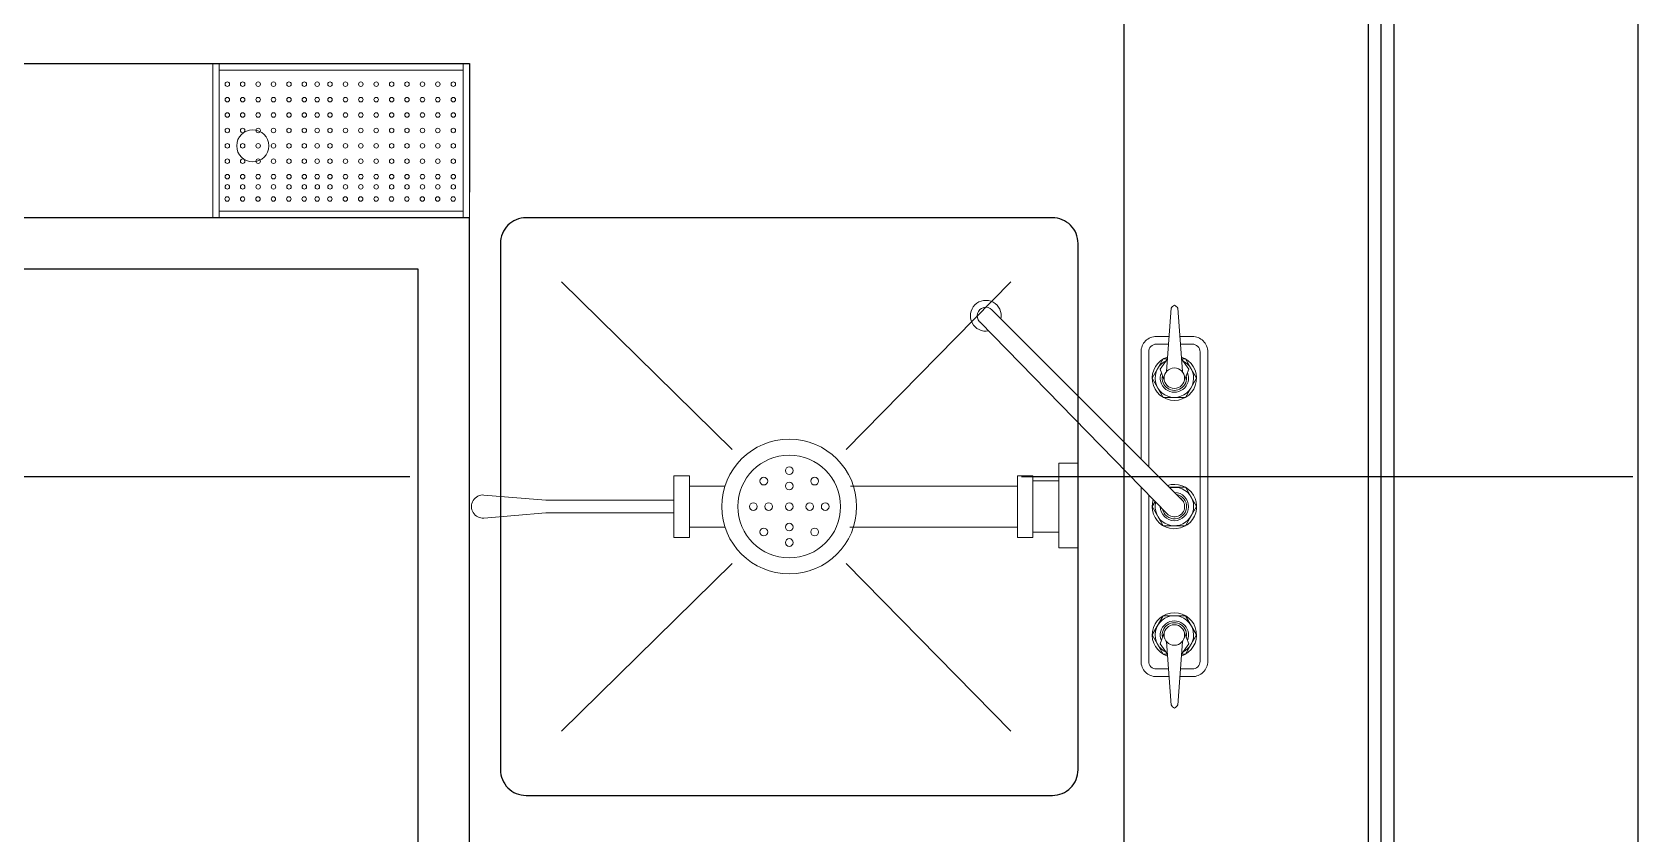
# Model space of a CAD drawing. Header units: millimetres. Extents: x 12325263 to 13848842, y -1463133 to 573208.
# Drawn here: x 12568896 to 12570147, y -847527 to -846902 of the extents above; entities that cross this region are included whole.
import ezdxf
from ezdxf.xclip import XClip

# ---------------------------------------------------------------- set-up
doc = ezdxf.new("R2010")
doc.units = ezdxf.units.MM
doc.header["$LTSCALE"] = 1000
doc.header["$XCLIPFRAME"] = 0
for name, color, linetype in [('A-WALL', 5, 'Continuous'), ('fur202301', 252, 'Continuous'), ('WALL', 5, 'Continuous'), ('WALL-SHATCH', 8, 'Continuous'), ('建筑-楼板开洞', 251, 'Continuous')]:
    doc.layers.add(name, color=color, linetype=linetype)

# ---------------------------------------------------------------- blocks, each defined once
blk = doc.blocks.new('adgshg13-A$C7F010FC0')
at = {"layer": 'WALL-SHATCH'}
h = blk.add_hatch(color=256, dxfattribs=at)
h.dxf.hatch_style = 1
h.paths.add_polyline_path([(-60384.2, -16880.9), (-763.2, 197.5), (12587.6, -13153.3), (12587.6, -157996), (-162964.9, -188820.4), (-171262.4, -180522.9), (-171262.4, -31310.9), (-150707.2, -10755.7), (-131860.1, -7980.9), (-99162.4, -7980.9), (-99162.4, -4980.9), (-76620.4, -4980.9), (-70107.7, -16880.9)], flags=16)
h.paths.add_polyline_path([(-60091.2, -16380.9), (-646.9, 646.9), (12987.6, -12987.6), (12987.6, -158331.9), (-163100.6, -189250.4), (-171662.4, -180688.6), (-171662.4, -31145.2), (-150777.9, -10260.7), (-131896.7, -7480.9), (-99562.4, -7480.9), (-99562.4, -4580.9), (-76365.6, -4580.9), (-69907.5, -16380.9)])
blk = doc.blocks.new('A$C4C7A72D3')
at = {"layer": 'WALL', "color": 1}
blk.add_blockref('adgshg13-A$C7F010FC0', (210433, 205503.6), dxfattribs=at)
blk = doc.blocks.new('*U1453')
at = {"lineweight": 0}
for p, q in [((-1250, -165.4), (-1242, -159.7)), ((-1242, -159.7), (-1232.6, -163.3)), ((-1028, -159.7), (-1037.4, -163.3)), ((-1020, -165.4), (-1028, -159.7)), ((-1240.1, -164.7), (-1289.6, -168.3)), ((-1240.1, -177.1), (-1289.6, -173.5)), ((-981.7, -313), (-1130.3, -164.5)), ((-1029.9, -164.7), (-980.4, -168.3)), ((-1029.9, -177.1), (-980.4, -173.5)), ((-1250, -176.3), (-1242, -182.1)), ((-1242, -182.1), (-1232.6, -178.5)), ((-991, -322.5), (-1141.3, -175.9)), ((-1028, -182.1), (-1037.4, -178.5)), ((-1020, -176.3), (-1028, -182.1))]:
    blk.add_line(p, q, dxfattribs=at)
at = {"color": 1, "lineweight": 0}
for p, q in [((-1156, -261.2), (-1156, -260.9)), ((-1113.1, -260.9), (-1113.1, -260.9)), ((-1179.4, -426.5), (-1310, -298.4)), ((-1090.6, -426.5), (-960, -298.4)), ((-1179.4, -515.3), (-1310, -648.4)), ((-1090.6, -515.3), (-960, -648.4)), ((-790, -720), (-910, -720)), ((-790, -725), (-910, -725)), ((-905, -725), (-905, -915)), ((-795, -915), (-795, -725)), ((-910, -915), (-790, -915)), ((-910, -920), (-790, -920)), ((-910, -920), (-790, -920))]:
    blk.add_line(p, q, dxfattribs=at)
for points in [[(-2153, -720), (-2153, -760), (-950, -760), (-950, -2860.1), (0, -2860.1), (0, -20), (0, 0), (-2153, 0), (-2153, -20), (-2153, -210), (-2168, -210), (-2168, -720), (-910, -720), (-910, -2820.1), (-40, -2820.1), (-40, -20), (-2153, -20), (-2153, -210)], [(-2153, -210), (-40, -210)]]:
    blk.add_lwpolyline(points)
at = {"lineweight": 0}
for points in [[(-1002.5, -166.7), (-1002.5, -156.9, 0.414214), (-1014.5, -144.9), (-1255.5, -144.9, 0.414214), (-1267.5, -156.9), (-1267.5, -166.7)], [(-1008.5, -166.3), (-1008.5, -156.9, 0.414214), (-1014.5, -150.9), (-1255.5, -150.9, 0.414214), (-1261.5, -156.9), (-1261.5, -166.3)], [(-1267.5, -175.1), (-1267.5, -184.9, 0.414214), (-1255.5, -196.9), (-1119.7, -196.9)], [(-1097.8, -196.9), (-1014.5, -196.9, 0.414214), (-1002.5, -184.9), (-1002.5, -175.1)], [(-1261.5, -175.5), (-1261.5, -184.9, 0.414214), (-1255.5, -190.9), (-1125.9, -190.9)], [(-1103.8, -190.9), (-1014.5, -190.9, 0.414214), (-1008.5, -184.9), (-1008.5, -175.5)]]:
    blk.add_lwpolyline(points, format="xyb", dxfattribs=at)
for points in [[(-1250, -165.4), (-1250, -162.2), (-1235, -153.6), (-1220, -162.2), (-1220, -179.6), (-1235, -188.2), (-1250, -179.6), (-1250, -176.3)], [(-1120, -174.7), (-1120, -162.2), (-1135, -153.6), (-1150, -162.2), (-1150, -179.6), (-1135, -188.2), (-1131, -185.9)], [(-1020, -165.4), (-1020, -162.2), (-1035, -153.6), (-1050, -162.2), (-1050, -179.6), (-1035, -188.2), (-1020, -179.6), (-1020, -176.3)]]:
    blk.add_lwpolyline(points, dxfattribs=at)
blk.add_lwpolyline([(-1183.6, -245.9), (-930, -245.9, -0.414214), (-910, -265.9), (-910, -675.9, -0.414214), (-930, -695.9), (-1340, -695.9, -0.414214), (-1360, -675.9), (-1360, -265.9, -0.414214), (-1340, -245.9), (-930, -245.9)], format="xyb")
at = {"color": 1, "lineweight": 0}
for points in [[(-1146.6, -245.9), (-1167.1, -245.9), (-1167.1, -260.9), (-1101.1, -260.9), (-1101.1, -245.9), (-1121.6, -245.9)], [(-1115, -260.9), (-1115, -281.1), (-1155, -281.1), (-1155, -260.9)], [(-1151, -423.7), (-1151, -293.1)], [(-1119, -293.1), (-1119, -423.1)], [(-1119, -520.9), (-1119, -548.7), (-1151, -548.7), (-1151, -520.9)], [(-1140, -560.7), (-1140, -660.4)], [(-1130, -660.4), (-1130, -560.7)]]:
    blk.add_lwpolyline(points, dxfattribs=at)
for points in [[(-1159, -293.1), (-1159, -281.1), (-1111, -281.1), (-1111, -293.1)], [(-1159, -560.7), (-1159, -548.7), (-1111, -548.7), (-1111, -560.7)]]:
    blk.add_lwpolyline(points, close=True, dxfattribs=at)
blk.add_lwpolyline([(-1140, -660.4), (-1144, -708.7, 1.085598), (-1126, -708.7), (-1130, -660.4)], format="xyb", dxfattribs=at)
at = {"ltscale": 10}
blk.add_lwpolyline([(-910, -2620.1), (-790, -2620.1), (-790, -720), (-890, -720)], dxfattribs=at)
at = {"lineweight": 0}
for centre in [(-1235, -170.9), (-1035, -170.9)]:
    blk.add_circle(centre, 8, dxfattribs=at)
at = {"color": 1, "lineweight": 0}
for centre, radius in [((-1135, -470.9), 52.5), ((-1135, -470.9), 40), ((-1154.8, -451.1), 3), ((-1135, -442.9), 3), ((-1115.2, -451.1), 3), ((-1135, -454.9), 3), ((-1163, -470.9), 3), ((-1151, -470.9), 3), ((-1135, -470.9), 3), ((-1119, -470.9), 3), ((-1107, -470.9), 3), ((-1154.8, -490.7), 3), ((-1135, -486.9), 3), ((-1115.2, -490.7), 3), ((-1135, -498.9), 3), ((-895.4, -732.7), 1.75), ((-886, -732.6), 1.75), ((-878, -732.6), 1.75), ((-866, -732.6), 1.75), ((-854, -732.6), 1.75), ((-842, -732.6), 1.75), ((-830, -732.6), 1.75), ((-818, -732.6), 1.75), ((-806, -732.6), 1.75), ((-895.4, -744.7), 1.75), ((-886, -744.6), 1.75), ((-878, -744.6), 1.75), ((-866, -744.6), 1.75), ((-854, -744.6), 1.75), ((-842, -744.6), 1.75), ((-830, -744.6), 1.75), ((-818, -744.6), 1.75), ((-806, -744.6), 1.75), ((-895.4, -756.7), 1.75), ((-886, -756.6), 1.75), ((-878, -756.6), 1.75), ((-866, -756.6), 1.75), ((-854, -756.6), 1.75), ((-842, -756.6), 1.75), ((-830, -756.6), 1.75), ((-818, -756.6), 1.75), ((-806, -756.6), 1.75), ((-895.4, -768.7), 1.75), ((-886, -768.6), 1.75), ((-878, -768.6), 1.75), ((-866, -768.6), 1.75), ((-854, -768.6), 1.75), ((-842, -768.6), 1.75), ((-830, -768.6), 1.75), ((-818, -768.6), 1.75), ((-806, -768.6), 1.75), ((-895.4, -780.7), 1.75), ((-886, -780.6), 1.75), ((-878, -780.6), 1.75), ((-866, -780.6), 1.75), ((-854, -780.6), 1.75), ((-842, -780.6), 1.75), ((-830, -780.6), 1.75), ((-818, -780.6), 1.75), ((-806, -780.6), 1.75), ((-895.4, -792.7), 1.75), ((-886, -792.6), 1.75), ((-878, -792.6), 1.75), ((-866, -792.6), 1.75), ((-854, -792.6), 1.75), ((-842, -792.6), 1.75), ((-830, -792.6), 1.75), ((-818, -792.6), 1.75), ((-806, -792.6), 1.75), ((-895.4, -804.7), 1.75), ((-886, -804.6), 1.75), ((-878, -804.6), 1.75), ((-866, -804.6), 1.75), ((-854, -804.6), 1.75), ((-842, -804.6), 1.75), ((-830, -804.6), 1.75), ((-818, -804.6), 1.75), ((-806, -804.6), 1.75), ((-895.4, -816.7), 1.75), ((-886, -816.6), 1.75), ((-878, -816.6), 1.75), ((-866, -816.6), 1.75), ((-854, -816.6), 1.75), ((-842, -816.6), 1.75), ((-830, -816.6), 1.75), ((-818, -816.6), 1.75), ((-806, -816.6), 1.75), ((-895.4, -828.7), 1.75), ((-895.4, -838.6), 1.75), ((-886, -828.6), 1.75), ((-886, -838.5), 1.75), ((-878, -828.6), 1.75), ((-878, -838.6), 1.75), ((-866, -828.6), 1.75), ((-866, -838.6), 1.75), ((-854, -828.6), 1.75), ((-854, -838.6), 1.75), ((-842, -828.6), 1.75), ((-842, -838.6), 1.75), ((-830, -828.6), 1.75), ((-830, -838.6), 1.75), ((-818, -828.6), 1.75), ((-818, -838.6), 1.75), ((-806, -828.6), 1.75), ((-806, -838.6), 1.75), ((-895.4, -848.7), 1.75), ((-886, -848.6), 1.75), ((-878, -848.6), 1.75), ((-866, -848.6), 1.75), ((-854, -848.6), 1.75), ((-842, -848.6), 1.75), ((-830, -848.6), 1.75), ((-818, -848.6), 1.75), ((-806, -848.6), 1.75), ((-895.4, -860.7), 1.75), ((-886, -860.6), 1.75), ((-878, -860.6), 1.75), ((-866, -860.6), 1.75), ((-854, -860.6), 1.75), ((-842, -860.6), 1.75), ((-830, -860.6), 1.75), ((-818, -860.6), 1.75), ((-806, -860.6), 1.75), ((-895.4, -872.7), 1.75), ((-886, -872.6), 1.75), ((-878, -872.6), 1.75), ((-866, -872.6), 1.75), ((-854, -872.6), 1.75), ((-842, -872.6), 1.75), ((-830, -872.6), 1.75), ((-818, -872.6), 1.75), ((-806, -872.6), 1.75), ((-895.4, -884.7), 1.75), ((-886, -884.6), 1.75), ((-878, -884.6), 1.75), ((-866, -884.6), 1.75), ((-854, -888.8), 12.5), ((-854, -884.6), 1.75), ((-842, -884.6), 1.75), ((-830, -884.6), 1.75), ((-818, -884.6), 1.75), ((-806, -884.6), 1.75), ((-895.4, -896.7), 1.75), ((-886, -896.6), 1.75), ((-878, -896.6), 1.75), ((-866, -896.6), 1.75), ((-854, -896.6), 1.75), ((-842, -896.6), 1.75), ((-830, -896.6), 1.75), ((-818, -896.6), 1.75), ((-806, -896.6), 1.75), ((-895.4, -908.7), 1.75), ((-886, -908.6), 1.75), ((-878, -908.6), 1.75), ((-866, -908.6), 1.75), ((-854, -908.6), 1.75), ((-842, -908.6), 1.75), ((-830, -908.6), 1.75), ((-818, -908.6), 1.75), ((-806, -908.6), 1.75)]:
    blk.add_circle(centre, radius, dxfattribs=at)
at = {"lineweight": 0}
for centre, radius, start, end in [((-1235, -170.9), 17.3, 197.9873, 162.0127), ((-1235, -170.9), 15, 201.6352, 158.3648), ((-1235, -170.9), 11, 247.3798, 112.6202), ((-1235, -170.9), 9.5, 258.0456, 101.9544), ((-1135, -170.9), 17.3, 342.1747, 288.4307), ((-1135, -170.9), 15, 346.8271, 283.7584), ((-1135, -170.9), 11, 0.9822, 269.5265), ((-1135, -170.9), 9.5, 11.3739, 259.0473), ((-1035, -170.9), 17.3, 17.9873, 342.0127), ((-1035, -170.9), 15, 21.6352, 338.3648), ((-1035, -170.9), 11, 67.3798, 292.6202), ((-1035, -170.9), 9.5, 78.0456, 281.9544), ((-1285.2, -174.7), 7.79, 123.9817, 150.4041), ((-1285.2, -167), 7.79, 209.5959, 236.0183), ((-1135, -170.9), 8, 36.4147, 232.9591), ((-984.8, -174.7), 7.79, 29.5959, 56.0183), ((-984.8, -167), 7.79, 303.9817, 330.4041), ((-986.4, -317.8), 12, 169.3341, 101.3715), ((-986.4, -317.8), 6.65, 226.0134, 46.0134)]:
    blk.add_arc(centre, radius, start, end, dxfattribs=at)
blk = doc.blocks.new('sdfgsdffhg')
at = {"layer": 'fur202301', "xscale": -1, "rotation": 270}
blk.add_blockref('*U1453', (-11127.1, 27920.1, 0), dxfattribs=at)

msp = doc.modelspace()

# ---------------------------------------------------------------- block references
ref = msp.add_blockref('A$C4C7A72D3', (12385714.9, -906209.5), dxfattribs=dict(rotation=350.041249254255))
XClip(ref).set_block_clipping_path([(223442.8584877662, 85923.1187333744), (220542.7961432356, 85923.1422391906), (220542.8579492103, 89292.823275506), (211526.9150355905, 89292.8101311298), (210631.4331447985, 94392.8080583527), (206113.3685902953, 94392.8025418455), (206001.4315187763, 95030.3127344656), (204376.2826588508, 94744.9613686837), (203364.4570056833, 100506.9030052917), (197947.3947122637, 99555.7482674252), (192482.3428474721, 130679.4765393781), (190118.7804593667, 130264.4504016289), (191623.4071957469, 121695.6427078634), (177046.6486519482, 119136.2011700841), (175707.6223907359, 126760.8483765714), (173902.988371335, 128026.4039125028), (169528.3854461554, 127258.2903269802), (169070.0967394859, 129868.3614864857), (163308.2517458182, 128856.6693391807), (163766.52659606, 126246.6171700556), (159679.1795131005, 125528.9180921423), (170669.6888374612, 62935.797914044), (167222.1989369914, 62330.4650948944), (167939.7759490944, 58243.6808593175), (171386.9528796654, 58848.2912487988), (172857.0656793863, 50477.0032648193), (165962.5026008021, 49266.4230898353), (168037.7813034765, 37447.1796448426), (140649.9584970828, 32638.2390106404), (115387.9799239188, 28202.5781787895), (95598.7254695911, 140907.4332163476), (226939.476109907, 163968.8668500402), (240128.6952811591, 88852.8973128139)])

# ---------------------------------------------------------------- next in the draw order: hatches: boundary and pattern name
at = {"layer": '建筑-楼板开洞'}
h = msp.add_hatch(dxfattribs=at)
h.set_pattern_fill('DASH', color=256, scale=500)
h.set_pattern_definition([(0, (0, 0), (476.25, 476.25), [476.25, -476.25])])
h.paths.add_polyline_path([(12597696.7, -842386.8), (12590696.8, -842386.9), (12590697.1, -843986.8), (12595796.8, -843986.9), (12595797.1, -849736.9), (12588796.8, -849736.8), (12588796.8, -851936.8), (12564896.8, -851936.8), (12564896.8, -816186.8), (12568846.8, -816186.8), (12568846.8, -816040), (12568846.8, -807536.8), (12574696.8, -807536.8), (12574696.8, -810386.8), (12575896.8, -810386.8), (12579055.2, -810386.8), (12580496.9, -811828.2), (12580696.9, -819086.9), (12595696.9, -819086.7), (12595696.9, -812786.8), (12597696.7, -812786.8)])

# ---------------------------------------------------------------- next in the draw order: block references
msp.add_blockref('sdfgsdffhg', (12581083.9, -874056.8, 0))

# ---------------------------------------------------------------- next in the draw order: linework, layer by layer
at = {"layer": 'A-WALL'}
for p, q in [((12570146.8, -845936.6), (12570146.8, -849186.6)), ((12569946.8, -846136.6), (12569946.8, -849286.6))]:
    msp.add_line(p, q, dxfattribs=at)

doc.saveas('drawing.dxf')
